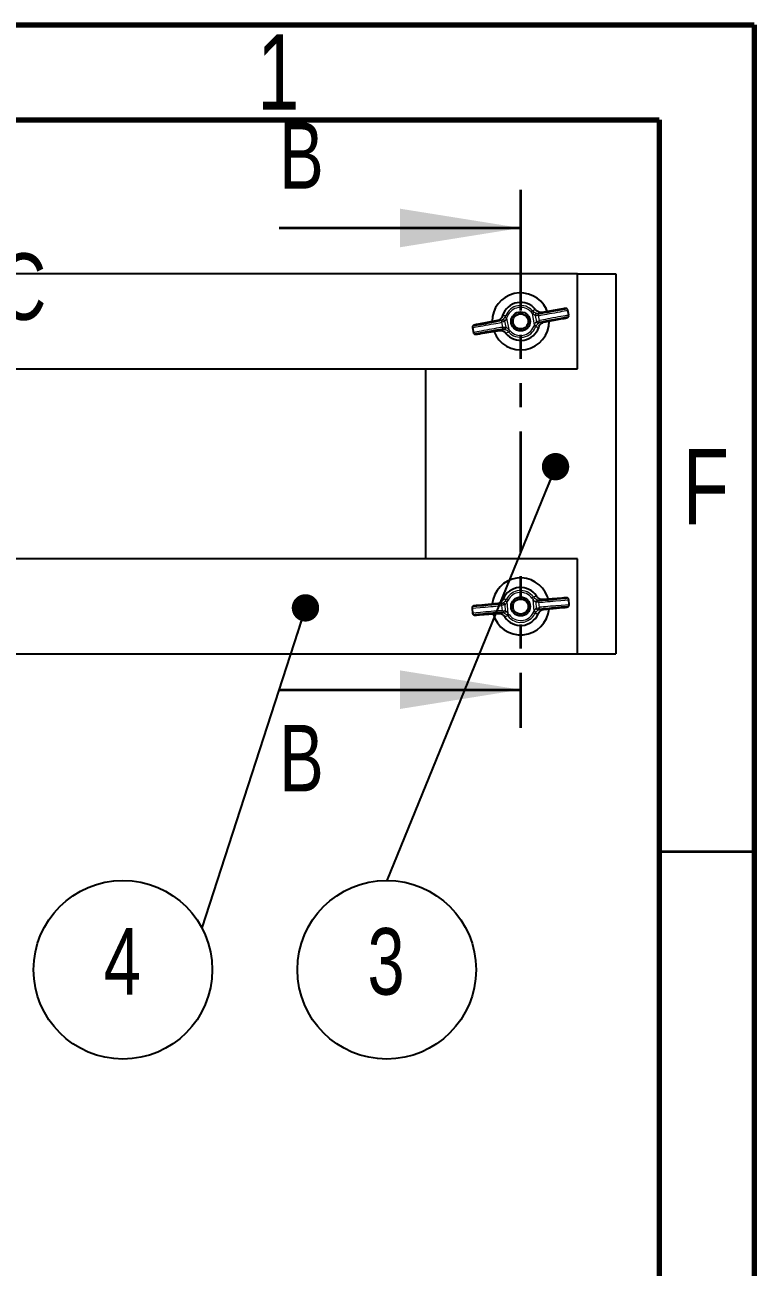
# Model space of a CAD drawing. Header units: millimetres. Extents: x 150 to 2050, y 50 to 2920.
# Drawn here: x 1666 to 2050, y 2266 to 2920 of the extents above; entities that cross this region are included whole.
import ezdxf

# ---------------------------------------------------------------- set-up
doc = ezdxf.new("R2010")
doc.units = ezdxf.units.MM
doc.linetypes.add('PHANTOM', pattern=[12.7, 6.35, -1.27, 1.27, -1.27, 1.27, -1.27])
doc.layers.add('FORMAT', color=7, linetype='Continuous')
doc.styles.add('SLDTEXTSTYLE0', font='TXT', dxfattribs={"width": 0.75})
doc.dimstyles.new('SLDDIMSTYLE0', dxfattribs={"dimtxt": 0.18, "dimasz": 14.4, "dimexe": 0, "dimexo": 0.0625, "dimgap": 0, "dimtad": 0, "dimtih": 1, "dimtoh": 1, "dimdec": 0, "dimrnd": 1e-09, "dimzin": 0, "dimdsep": 46, "dimtxsty": 'Standard', "dimblk1": 'DOT', "dimblk2": 'DOT', "dimsah": 1, "dimcen": 0.09, "dimadec": 0, "dimazin": 0, "dimtfac": 14.4, "dimtdec": 0, "dimtofl": 0, "dimtmove": 0, "dimatfit": 3, "dimldrblk": 'DOT', "dimfxl": 1, "dimfrac": 2, "dimtolj": 1, "dimtzin": 0, "dimarcsym": 0})

# ---------------------------------------------------------------- blocks, each defined once
blk = doc.blocks.new('SW_NOTE_0')
at = {"layer": 'FORMAT', "color": 0, "ltscale": 10}
blk.add_circle((0, -47), 47, dxfattribs=at)
at = {"layer": 'FORMAT', "color": 0, "ltscale": 10, "insert": (-0.35, -25.09), "char_height": 35, "attachment_point": 2, "style": 'SLDTEXTSTYLE0'}
blk.add_mtext('3', dxfattribs=at)
blk = doc.blocks.new('_Dot')
at = {"color": 0, "linetype": 'ByBlock', "lineweight": -2}
blk.add_line((-0.5, 0), (-1, 0), dxfattribs=at)
at = {"color": 0, "linetype": 'ByBlock', "const_width": 0.5}
blk.add_lwpolyline([(-0.25, 0, 1), (0.25, 0, 1)], format="xyb", close=True, dxfattribs=at)
blk = doc.blocks.new('SW_NOTE_0_1')
at = {"layer": 'FORMAT', "color": 0, "ltscale": 10}
blk.add_circle((-41.5, -22.05), 47, dxfattribs=at)
at = {"layer": 'FORMAT', "color": 0, "ltscale": 10, "insert": (-41.86, -0.14), "char_height": 35, "attachment_point": 2, "style": 'SLDTEXTSTYLE0'}
blk.add_mtext('4', dxfattribs=at)

msp = doc.modelspace()

# ---------------------------------------------------------------- linework, layer by layer
at = {"color": 7, "linetype": 'Continuous', "lineweight": 70, "ltscale": 10}
for p, q in [((150, 2920), (2050, 2920)), ((2050, 2920), (2050, 50)), ((200, 2870), (2000, 2870)), ((2000, 2870), (2000, 100))]:
    msp.add_line(p, q, dxfattribs=at)
at = {"color": 7, "linetype": 'PHANTOM', "lineweight": 35, "ltscale": 10}
msp.add_line((1927.14, 2833.12), (1927.14, 2550.19), dxfattribs=at)
at = {"color": 7, "linetype": 'Continuous', "lineweight": 35, "ltscale": 10}
for p, q in [((1800.14, 2813.12), (1927.14, 2813.12)), ((1800.14, 2570.19), (1927.14, 2570.19)), ((2000, 2485), (2050, 2485))]:
    msp.add_line(p, q, dxfattribs=at)
at = {"color": 7, "linetype": 'Continuous', "lineweight": 25, "ltscale": 10}
for p, q in [((1957.14, 2788.97), (1632.1, 2788.97)), ((1957.14, 2738.97), (1957.14, 2788.97)), ((1957.14, 2788.97), (1977.14, 2788.97)), ((1977.14, 2788.97), (1977.14, 2588.97)), ((1917.65, 2767.12), (1917.65, 2767.12)), ((1934.91, 2770.27), (1934.91, 2770.27)), ((1948.33, 2770.37), (1938.32, 2768.7)), ((1939.27, 2763.49), (1949.23, 2765.46)), ((1941.2, 2769.18), (1940.66, 2770.46)), ((1948.32, 2770.37), (1948.33, 2770.37)), ((1949.23, 2765.46), (1949.22, 2765.46)), ((1952.47, 2767.16), (1951.97, 2769.92)), ((1901.8, 2760.78), (1902.3, 2758.02)), ((1915.01, 2764.45), (1905.04, 2762.48)), ((1905.06, 2762.48), (1905.04, 2762.48)), ((1905.94, 2757.57), (1915.95, 2759.24)), ((1915.02, 2764.45), (1915.01, 2764.45)), ((1936.63, 2760.82), (1936.63, 2760.82)), ((1939.27, 2763.49), (1939.25, 2763.49)), ((1905.94, 2757.57), (1905.95, 2757.57)), ((1919.37, 2757.67), (1919.37, 2757.67)), ((1609.86, 2738.97), (1957.14, 2738.97)), ((1877.14, 2738.97), (1877.14, 2638.97)), ((1957.14, 2638.97), (457.14, 2638.97)), ((1957.14, 2588.97), (1957.14, 2638.97)), ((1915.1, 2615.58), (1905, 2614.55)), ((1915.12, 2615.58), (1915.1, 2615.58)), ((1917.98, 2617.99), (1917.98, 2617.99)), ((1935.46, 2619.51), (1935.46, 2619.51)), ((1948.84, 2618.37), (1938.71, 2617.63)), ((1941.63, 2617.85), (1941.2, 2619.17)), ((1948.82, 2618.37), (1948.84, 2618.37)), ((1952.66, 2614.79), (1952.42, 2617.58)), ((1901.61, 2613.15), (1901.85, 2610.36)), ((1905.01, 2614.55), (1905, 2614.55)), ((1905.43, 2609.57), (1915.56, 2610.31)), ((1905.43, 2609.57), (1905.45, 2609.57)), ((1918.81, 2608.42), (1918.81, 2608.42)), ((1936.29, 2609.95), (1936.29, 2609.95)), ((1939.17, 2612.36), (1939.15, 2612.36)), ((1939.17, 2612.36), (1949.27, 2613.39)), ((1949.27, 2613.39), (1949.26, 2613.39)), ((457.14, 2588.97), (1957.14, 2588.97)), ((1957.14, 2588.97), (1977.14, 2588.97))]:
    msp.add_line(p, q, dxfattribs=at)
at = {"color": 8, "linetype": 'Continuous', "lineweight": 18, "ltscale": 10}
for p, q in [((1918.94, 2766.26), (1919.34, 2767.03)), ((1918.94, 2766.26), (1919.76, 2765.71)), ((1919.34, 2767.03), (1920.26, 2766.67)), ((1920.26, 2766.67), (1919.76, 2765.71)), ((1919.76, 2765.71), (1920.85, 2759.74)), ((1933.35, 2769.59), (1932.61, 2768.92)), ((1933.42, 2768.2), (1932.61, 2768.92)), ((1933.35, 2769.59), (1934, 2769.01)), ((1934, 2769.01), (1933.42, 2768.2)), ((1934.51, 2762.23), (1933.42, 2768.2)), ((1934.82, 2767.03), (1935.4, 2763.81)), ((1935.62, 2766.97), (1934.82, 2767.03)), ((1936.51, 2767.07), (1935.62, 2766.97)), ((1938.3, 2768.69), (1936.39, 2768.13)), ((1936.39, 2768.13), (1937.28, 2768.23)), ((1937, 2764.37), (1936.51, 2767.07)), ((1948.32, 2770.37), (1938.3, 2768.69)), ((1938.3, 2768.69), (1938.32, 2768.7)), ((1939.25, 2763.49), (1949.22, 2765.46)), ((1915.02, 2764.45), (1905.06, 2762.48)), ((1905.95, 2757.57), (1915.97, 2759.25)), ((1917.01, 2764.59), (1915.02, 2764.45)), ((1915.95, 2759.24), (1915.97, 2759.25)), ((1915.97, 2759.25), (1917.88, 2759.81)), ((1916.14, 2764.38), (1917.01, 2764.59)), ((1917.88, 2759.81), (1916.99, 2759.71)), ((1918.14, 2763.78), (1917.27, 2763.57)), ((1917.76, 2760.87), (1917.27, 2763.57)), ((1917.76, 2760.87), (1918.65, 2760.97)), ((1918.87, 2764.12), (1918.14, 2763.78)), ((1918.65, 2760.97), (1919.46, 2760.91)), ((1919.46, 2760.91), (1918.87, 2764.12)), ((1920.85, 2759.74), (1920.27, 2758.93)), ((1920.92, 2758.35), (1920.27, 2758.93)), ((1920.85, 2759.74), (1921.66, 2759.02)), ((1921.66, 2759.02), (1920.92, 2758.35)), ((1934.01, 2761.27), (1934.51, 2762.23)), ((1934.01, 2761.27), (1934.93, 2760.91)), ((1934.51, 2762.23), (1935.34, 2761.68)), ((1935.34, 2761.68), (1934.93, 2760.91)), ((1935.4, 2763.81), (1936.14, 2764.16)), ((1936.14, 2764.16), (1937, 2764.37)), ((1938.13, 2763.56), (1937.27, 2763.35)), ((1937.27, 2763.35), (1939.25, 2763.49)), ((1915.12, 2615.58), (1905.01, 2614.55)), ((1917.11, 2615.53), (1915.12, 2615.58)), ((1916.23, 2615.4), (1917.11, 2615.53)), ((1918.16, 2614.62), (1917.28, 2614.49)), ((1918.92, 2614.89), (1918.16, 2614.62)), ((1919.2, 2611.64), (1918.92, 2614.89)), ((1919.18, 2617.02), (1919.66, 2617.75)), ((1919.18, 2617.02), (1919.95, 2616.39)), ((1919.66, 2617.75), (1920.54, 2617.3)), ((1920.54, 2617.3), (1919.95, 2616.39)), ((1919.95, 2616.39), (1920.48, 2610.34)), ((1933.84, 2618.98), (1933.05, 2618.39)), ((1933.79, 2617.6), (1933.05, 2618.39)), ((1934.44, 2618.35), (1933.79, 2617.6)), ((1934.32, 2611.55), (1933.79, 2617.6)), ((1933.84, 2618.98), (1934.44, 2618.35)), ((1935.07, 2616.3), (1935.35, 2613.04)), ((1935.87, 2616.16), (1935.07, 2616.3)), ((1936.76, 2616.18), (1935.87, 2616.16)), ((1938.69, 2617.63), (1936.74, 2617.24)), ((1936.74, 2617.24), (1937.63, 2617.26)), ((1936.99, 2613.45), (1936.76, 2616.18)), ((1948.82, 2618.37), (1938.69, 2617.63)), ((1938.69, 2617.63), (1938.71, 2617.63)), ((1905.45, 2609.57), (1915.58, 2610.31)), ((1915.56, 2610.31), (1915.58, 2610.31)), ((1915.58, 2610.31), (1917.53, 2610.69)), ((1917.53, 2610.69), (1916.64, 2610.67)), ((1917.52, 2611.75), (1917.28, 2614.49)), ((1917.52, 2611.75), (1918.41, 2611.77)), ((1918.41, 2611.77), (1919.2, 2611.64)), ((1920.48, 2610.34), (1919.83, 2609.59)), ((1920.43, 2608.96), (1919.83, 2609.59)), ((1921.22, 2609.55), (1920.43, 2608.96)), ((1920.48, 2610.34), (1921.22, 2609.55)), ((1933.73, 2610.64), (1934.32, 2611.55)), ((1933.73, 2610.64), (1934.61, 2610.19)), ((1934.32, 2611.55), (1935.09, 2610.92)), ((1935.09, 2610.92), (1934.61, 2610.19)), ((1935.35, 2613.04), (1936.11, 2613.32)), ((1936.11, 2613.32), (1936.99, 2613.45)), ((1938.04, 2612.54), (1937.16, 2612.41)), ((1937.16, 2612.41), (1939.15, 2612.36)), ((1939.15, 2612.36), (1949.26, 2613.39))]:
    msp.add_line(p, q, dxfattribs=at)
at = {"color": 7, "linetype": 'Continuous', "lineweight": 25, "ltscale": 100}
for centre, radius in [((1927.14, 2763.97), 5), ((1927.14, 2763.97), 4), ((1927.14, 2613.97), 5), ((1927.14, 2613.97), 4)]:
    msp.add_circle(centre, radius, dxfattribs=at)
for centre, radius, start, end in [((1927.14, 2763.97), 15, 25.64707, 180.34172), ((1927.14, 2763.97), 10, 39.02151, 161.64237), ((1927.14, 2763.97), 15, 200.32216, 0.34172), ((1927.14, 2763.97), 10, 219.02151, 341.64237), ((1927.14, 2613.97), 15, 20.29864, 174.99329), ((1927.14, 2613.97), 10, 33.67308, 156.29393), ((1927.14, 2613.97), 15, 194.97372, 354.99329), ((1927.14, 2613.97), 10, 213.67308, 336.29393)]:
    msp.add_arc(centre, radius, start, end, dxfattribs=at)
at = {"color": 8, "linetype": 'Continuous', "lineweight": 18, "ltscale": 100}
for centre, radius, start, end in [((1927.14, 2763.97), 8.37, 42.11612, 158.54776), ((1927.14, 2763.97), 7.39, 42.11612, 158.54776), ((1935.81, 2767.2), 1.01, 88.64309, 189.34419), ((1936.59, 2767.16), 0.988, 101.65567, 191.0117), ((1937.48, 2767.26), 0.988, 101.65567, 191.0117), ((1916.3, 2763.4), 0.988, 9.65218, 99.0082), ((1916.79, 2760.68), 0.988, 281.65567, 11.0117), ((1917.16, 2763.62), 0.988, 9.65218, 99.0082), ((1917.88, 2763.93), 1.01, 11.31969, 112.02079), ((1917.68, 2760.78), 0.988, 281.65567, 11.0117), ((1918.46, 2760.74), 1.01, 268.64309, 9.34419), ((1927.14, 2763.97), 8.37, 222.11612, 338.54776), ((1927.14, 2763.97), 7.39, 222.11612, 338.54776), ((1936.39, 2764.01), 1.01, 191.31969, 292.02079), ((1937.11, 2764.32), 0.988, 189.65218, 279.0082), ((1937.97, 2764.54), 0.988, 189.65218, 279.0082), ((1927.14, 2613.97), 8.37, 36.76768, 153.19933), ((1927.14, 2613.97), 7.39, 36.76768, 153.19933), ((1916.29, 2614.41), 0.988, 4.30374, 93.65977), ((1917.17, 2614.55), 0.988, 4.30374, 93.65977), ((1917.92, 2614.79), 1.01, 5.97126, 106.67236), ((1936.07, 2616.37), 1.01, 83.29465, 183.99576), ((1936.85, 2616.26), 0.988, 96.30724, 185.66327), ((1937.74, 2616.28), 0.988, 96.30724, 185.66327), ((1916.53, 2611.66), 0.988, 276.30724, 5.66327), ((1917.42, 2611.68), 0.988, 276.30724, 5.66327), ((1918.2, 2611.57), 1.01, 263.29465, 3.99576), ((1927.14, 2613.97), 8.37, 216.76768, 333.19933), ((1927.14, 2613.97), 7.39, 216.76768, 333.19933), ((1936.35, 2613.15), 1.01, 185.97126, 286.67236), ((1937.1, 2613.39), 0.988, 184.30374, 273.65977), ((1937.98, 2613.53), 0.988, 184.30374, 273.65977)]:
    msp.add_arc(centre, radius, start, end, dxfattribs=at)
for centre, major_axis, start_param, end_param in [((1944.1, 2768.49), (7.87, 1.43), 3.405099, 6.283605), ((1944.6, 2765.73), (7.87, 1.43), 6.282496, 9.161272), ((1909.67, 2762.21), (7.87, 1.43), 3.141593, 6.019679), ((1910.17, 2759.45), (7.87, 1.43), 0.263506, 3.142013), ((1944.45, 2616.89), (7.97, 0.69), 3.405099, 6.283605), ((1944.69, 2614.09), (7.97, 0.69), 6.282496, 9.161272), ((1909.58, 2613.85), (7.97, 0.69), 3.141593, 6.019679), ((1909.82, 2611.05), (7.97, 0.69), 0.263506, 3.142013)]:
    msp.add_ellipse(centre, major_axis=major_axis, ratio=0.015273, start_param=start_param, end_param=end_param, dxfattribs=at)
at = {"color": 7, "linetype": 'Continuous', "lineweight": 25, "ltscale": 100}
for centre, major_axis, start_param, end_param in [((1943.92, 2769.47), (6.89, 1.26), 3.405099, 7.158026), ((1944.78, 2764.74), (6.89, 1.26), 5.408345, 9.161272), ((1909.49, 2763.19), (6.89, 1.26), 2.266752, 6.019679), ((1910.35, 2758.47), (6.89, 1.26), 0.263506, 4.016433), ((1909.49, 2614.84), (6.97, 0.61), 2.266752, 6.019679), ((1944.36, 2617.88), (6.97, 0.61), 3.405099, 7.158026), ((1909.91, 2610.06), (6.97, 0.61), 0.263506, 4.016433), ((1944.78, 2613.1), (6.97, 0.61), 5.408345, 9.161272)]:
    msp.add_ellipse(centre, major_axis=major_axis, ratio=0.017455, start_param=start_param, end_param=end_param, dxfattribs=at)
at = {"color": 7, "linetype": 'Continuous', "lineweight": 25, "ltscale": 10}
for points, knots in [([(1917.64, 2767.11), (1917.5, 2766.72), (1917.18, 2765.83), (1916.25, 2764.86), (1915.44, 2764.59), (1915.02, 2764.45)], [0, 0, 0, 0, 0.279193, 0.628993, 1, 1, 1, 1]), ([(1917.65, 2767.12), (1917.65, 2767.12), (1917.64, 2767.12), (1917.64, 2767.11), (1917.64, 2767.11)], [0, 0, 0, 0, 0.054274, 1, 1, 1, 1]), ([(1934.91, 2770.26), (1934.91, 2770.26), (1934.91, 2770.26), (1934.91, 2770.27), (1934.91, 2770.27)], [0, 0, 0, 0, 0.9457257, 1, 1, 1, 1]), ([(1938.3, 2768.69), (1937.83, 2768.68), (1936.87, 2768.66), (1935.67, 2769.33), (1935.1, 2770.03), (1934.91, 2770.26)], [0, 0, 0, 0, 0.401184, 0.804193, 1, 1, 1, 1]), ([(1951.96, 2769.93), (1951.93, 2770.04), (1951.88, 2770.25), (1951.68, 2770.48), (1951.47, 2770.63), (1951.28, 2770.71), (1951.13, 2770.74), (1951.02, 2770.75), (1950.92, 2770.75), (1950.77, 2770.74), (1950.52, 2770.71), (1949.96, 2770.63), (1949.19, 2770.51), (1948.57, 2770.41), (1948.33, 2770.37)], [0, 0, 0, 0, 0.0479818, 0.0904697, 0.1260771, 0.156601, 0.1818602, 0.2049711, 0.2356815, 0.2976439, 0.4468718, 0.6493737, 0.8634626, 1, 1, 1, 1]), ([(1949.23, 2765.46), (1949.42, 2765.5), (1949.98, 2765.61), (1950.73, 2765.76), (1951.4, 2765.91), (1951.65, 2765.98), (1951.86, 2766.04), (1952.03, 2766.13), (1952.21, 2766.27), (1952.38, 2766.5), (1952.5, 2766.81), (1952.48, 2767.04), (1952.47, 2767.15)], [0, 0, 0, 0, 0.108971, 0.317864, 0.528103, 0.74373, 0.803229, 0.830578, 0.863098, 0.905376, 0.95307, 1, 1, 1, 1]), ([(1905.04, 2762.48), (1904.85, 2762.44), (1904.3, 2762.33), (1903.54, 2762.18), (1902.87, 2762.03), (1902.62, 2761.96), (1902.41, 2761.89), (1902.24, 2761.8), (1902.06, 2761.67), (1901.89, 2761.44), (1901.77, 2761.13), (1901.79, 2760.9), (1901.8, 2760.79)], [0, 0, 0, 0, 0.108971, 0.317864, 0.528103, 0.74373, 0.803229, 0.830578, 0.863098, 0.905376, 0.95307, 1, 1, 1, 1]), ([(1915.97, 2759.25), (1916.45, 2759.26), (1917.4, 2759.28), (1918.61, 2758.61), (1919.18, 2757.91), (1919.36, 2757.68)], [0, 0, 0, 0, 0.401184, 0.804193, 1, 1, 1, 1]), ([(1936.63, 2760.83), (1936.77, 2761.22), (1937.1, 2762.11), (1938.02, 2763.08), (1938.83, 2763.35), (1939.25, 2763.49)], [0, 0, 0, 0, 0.279193, 0.628993, 1, 1, 1, 1]), ([(1936.63, 2760.82), (1936.63, 2760.82), (1936.63, 2760.82), (1936.63, 2760.83), (1936.63, 2760.83)], [0, 0, 0, 0, 0.054274, 1, 1, 1, 1]), ([(1902.31, 2758.01), (1902.34, 2757.9), (1902.4, 2757.69), (1902.59, 2757.46), (1902.8, 2757.31), (1902.99, 2757.23), (1903.14, 2757.2), (1903.25, 2757.19), (1903.36, 2757.19), (1903.5, 2757.2), (1903.76, 2757.23), (1904.32, 2757.3), (1905.09, 2757.43), (1905.7, 2757.53), (1905.94, 2757.57)], [0, 0, 0, 0, 0.0479818, 0.0904697, 0.1260771, 0.156601, 0.1818602, 0.2049711, 0.2356815, 0.2976439, 0.4468718, 0.6493737, 0.8634626, 1, 1, 1, 1]), ([(1919.36, 2757.68), (1919.36, 2757.68), (1919.37, 2757.68), (1919.37, 2757.67), (1919.37, 2757.67)], [0, 0, 0, 0, 0.945726, 1, 1, 1, 1]), ([(1917.98, 2617.98), (1917.8, 2617.6), (1917.39, 2616.75), (1916.38, 2615.87), (1915.55, 2615.68), (1915.12, 2615.58)], [0, 0, 0, 0, 0.279193, 0.628993, 1, 1, 1, 1]), ([(1917.98, 2617.99), (1917.98, 2617.99), (1917.98, 2617.99), (1917.98, 2617.98), (1917.98, 2617.98)], [0, 0, 0, 0, 0.054274, 1, 1, 1, 1]), ([(1938.69, 2617.63), (1938.22, 2617.66), (1937.27, 2617.73), (1936.13, 2618.51), (1935.63, 2619.26), (1935.46, 2619.51)], [0, 0, 0, 0, 0.401184, 0.804193, 1, 1, 1, 1]), ([(1935.46, 2619.51), (1935.46, 2619.51), (1935.46, 2619.51), (1935.46, 2619.51), (1935.46, 2619.51)], [0, 0, 0, 0, 0.945726, 1, 1, 1, 1]), ([(1952.41, 2617.59), (1952.39, 2617.7), (1952.35, 2617.92), (1952.18, 2618.17), (1951.98, 2618.33), (1951.8, 2618.43), (1951.66, 2618.47), (1951.55, 2618.49), (1951.44, 2618.5), (1951.3, 2618.51), (1951.04, 2618.5), (1950.48, 2618.48), (1949.7, 2618.43), (1949.08, 2618.39), (1948.84, 2618.37)], [0, 0, 0, 0, 0.047982, 0.09047, 0.126077, 0.156601, 0.18186, 0.204971, 0.235682, 0.297644, 0.446872, 0.649374, 0.863463, 1, 1, 1, 1]), ([(1949.27, 2613.39), (1949.47, 2613.41), (1950.03, 2613.47), (1950.8, 2613.56), (1951.48, 2613.64), (1951.73, 2613.68), (1951.95, 2613.73), (1952.13, 2613.8), (1952.31, 2613.92), (1952.51, 2614.13), (1952.66, 2614.43), (1952.66, 2614.66), (1952.66, 2614.77)], [0, 0, 0, 0, 0.108971, 0.317864, 0.528103, 0.74373, 0.803229, 0.830578, 0.863098, 0.905376, 0.95307, 1, 1, 1, 1]), ([(1905, 2614.55), (1904.81, 2614.53), (1904.24, 2614.47), (1903.48, 2614.38), (1902.8, 2614.3), (1902.54, 2614.26), (1902.32, 2614.21), (1902.15, 2614.13), (1901.96, 2614.02), (1901.76, 2613.8), (1901.62, 2613.51), (1901.62, 2613.28), (1901.61, 2613.17)], [0, 0, 0, 0, 0.108971, 0.317864, 0.528103, 0.74373, 0.803229, 0.830578, 0.863098, 0.905376, 0.95307, 1, 1, 1, 1]), ([(1901.86, 2610.35), (1901.88, 2610.24), (1901.92, 2610.02), (1902.09, 2609.77), (1902.29, 2609.6), (1902.47, 2609.51), (1902.62, 2609.47), (1902.72, 2609.45), (1902.83, 2609.43), (1902.97, 2609.43), (1903.23, 2609.43), (1903.79, 2609.46), (1904.57, 2609.51), (1905.19, 2609.55), (1905.43, 2609.57)], [0, 0, 0, 0, 0.0479818, 0.0904697, 0.1260771, 0.156601, 0.1818602, 0.2049711, 0.2356815, 0.2976439, 0.4468718, 0.6493737, 0.8634626, 1, 1, 1, 1]), ([(1915.58, 2610.31), (1916.05, 2610.28), (1917.01, 2610.21), (1918.14, 2609.43), (1918.65, 2608.68), (1918.81, 2608.43)], [0, 0, 0, 0, 0.401184, 0.804193, 1, 1, 1, 1]), ([(1918.81, 2608.43), (1918.81, 2608.43), (1918.81, 2608.43), (1918.81, 2608.42), (1918.81, 2608.42)], [0, 0, 0, 0, 0.9457257, 1, 1, 1, 1]), ([(1936.29, 2609.96), (1936.47, 2610.34), (1936.88, 2611.19), (1937.89, 2612.06), (1938.73, 2612.26), (1939.15, 2612.36)], [0, 0, 0, 0, 0.279193, 0.628993, 1, 1, 1, 1]), ([(1936.29, 2609.95), (1936.29, 2609.95), (1936.29, 2609.95), (1936.29, 2609.95), (1936.29, 2609.96)], [0, 0, 0, 0, 0.054274, 1, 1, 1, 1])]:
    msp.add_open_spline(points, degree=3, knots=knots, dxfattribs=at)
at = {"color": 8, "linetype": 'Continuous', "lineweight": 18, "ltscale": 10}
for points, knots in [([(1917.51, 2764.86), (1917.56, 2764.9), (1917.67, 2764.98), (1918.04, 2765.25), (1918.45, 2765.64), (1918.75, 2766), (1918.9, 2766.21), (1918.94, 2766.26)], [0, 0, 0, 0, 0.250533, 0.502667, 0.720928, 0.927461, 1, 1, 1, 1]), ([(1917.64, 2767.11), (1918.04, 2767.1), (1918.61, 2767.07), (1919.18, 2767.04), (1919.34, 2767.03)], [0, 0, 0, 0, 0.7094083, 1, 1, 1, 1]), ([(1919.76, 2765.71), (1919.66, 2765.44), (1919.5, 2765.01), (1919.21, 2764.54), (1918.99, 2764.26), (1918.91, 2764.17), (1918.87, 2764.12)], [0, 0, 0, 0, 0.397548, 0.618956, 0.806457, 1, 1, 1, 1]), ([(1933.35, 2769.59), (1933.68, 2769.73), (1934.2, 2769.96), (1934.72, 2770.18), (1934.91, 2770.26)], [0, 0, 0, 0, 0.633346, 1, 1, 1, 1]), ([(1934.82, 2767.03), (1934.77, 2767.06), (1934.67, 2767.11), (1934.38, 2767.28), (1933.96, 2767.6), (1933.63, 2767.94), (1933.44, 2768.18), (1933.42, 2768.2)], [0, 0, 0, 0, 0.1750974, 0.3498959, 0.5840117, 0.956468, 1, 1, 1, 1]), ([(1934, 2769.01), (1934.2, 2768.88), (1934.55, 2768.65), (1935.09, 2768.42), (1935.49, 2768.29), (1935.73, 2768.23), (1935.8, 2768.21), (1935.83, 2768.2)], [0, 0, 0, 0, 0.248699, 0.457464, 0.666427, 0.875589, 1, 1, 1, 1]), ([(1935.83, 2768.2), (1935.96, 2768.17), (1936.16, 2768.11), (1936.34, 2768.12), (1936.39, 2768.13)], [0, 0, 0, 0, 0.685027, 1, 1, 1, 1]), ([(1917.01, 2764.59), (1917.12, 2764.63), (1917.3, 2764.7), (1917.46, 2764.82), (1917.51, 2764.86)], [0, 0, 0, 0, 0.685002, 1, 1, 1, 1]), ([(1918.44, 2759.74), (1918.31, 2759.77), (1918.12, 2759.83), (1917.94, 2759.82), (1917.88, 2759.81)], [0, 0, 0, 0, 0.685027, 1, 1, 1, 1]), ([(1920.27, 2758.93), (1920.08, 2759.05), (1919.72, 2759.29), (1919.19, 2759.51), (1918.78, 2759.65), (1918.54, 2759.71), (1918.47, 2759.73), (1918.44, 2759.74)], [0, 0, 0, 0, 0.248699, 0.457464, 0.666427, 0.875589, 1, 1, 1, 1]), ([(1919.46, 2760.91), (1919.5, 2760.88), (1919.6, 2760.83), (1919.89, 2760.66), (1920.31, 2760.34), (1920.64, 2760), (1920.83, 2759.76), (1920.85, 2759.74)], [0, 0, 0, 0, 0.175097, 0.349896, 0.584012, 0.956468, 1, 1, 1, 1]), ([(1934.51, 2762.23), (1934.61, 2762.5), (1934.77, 2762.93), (1935.06, 2763.4), (1935.28, 2763.68), (1935.36, 2763.77), (1935.4, 2763.81)], [0, 0, 0, 0, 0.397548, 0.618956, 0.806457, 1, 1, 1, 1]), ([(1936.63, 2760.83), (1936.23, 2760.84), (1935.66, 2760.86), (1935.1, 2760.9), (1934.93, 2760.91)], [0, 0, 0, 0, 0.709408, 1, 1, 1, 1]), ([(1936.77, 2763.08), (1936.71, 2763.04), (1936.6, 2762.96), (1936.23, 2762.69), (1935.82, 2762.3), (1935.52, 2761.94), (1935.38, 2761.73), (1935.34, 2761.68)], [0, 0, 0, 0, 0.250533, 0.502667, 0.720928, 0.927461, 1, 1, 1, 1]), ([(1937.27, 2763.35), (1937.15, 2763.3), (1936.98, 2763.24), (1936.82, 2763.12), (1936.77, 2763.08)], [0, 0, 0, 0, 0.685002, 1, 1, 1, 1]), ([(1920.92, 2758.35), (1920.59, 2758.21), (1920.07, 2757.98), (1919.55, 2757.76), (1919.36, 2757.68)], [0, 0, 0, 0, 0.6333458, 1, 1, 1, 1]), ([(1917.11, 2615.53), (1917.23, 2615.56), (1917.41, 2615.61), (1917.58, 2615.72), (1917.63, 2615.75)], [0, 0, 0, 0, 0.685002, 1, 1, 1, 1]), ([(1917.63, 2615.75), (1917.69, 2615.79), (1917.81, 2615.86), (1918.2, 2616.1), (1918.65, 2616.45), (1918.97, 2616.77), (1919.14, 2616.97), (1919.18, 2617.02)], [0, 0, 0, 0, 0.2505328, 0.5026667, 0.7209284, 0.9274614, 1, 1, 1, 1]), ([(1917.98, 2617.98), (1918.38, 2617.93), (1918.94, 2617.86), (1919.5, 2617.77), (1919.66, 2617.75)], [0, 0, 0, 0, 0.709408, 1, 1, 1, 1]), ([(1919.95, 2616.39), (1919.83, 2616.13), (1919.63, 2615.72), (1919.3, 2615.28), (1919.05, 2615.02), (1918.97, 2614.94), (1918.92, 2614.89)], [0, 0, 0, 0, 0.397548, 0.618956, 0.806457, 1, 1, 1, 1]), ([(1935.07, 2616.3), (1935.02, 2616.33), (1934.93, 2616.39), (1934.66, 2616.59), (1934.27, 2616.94), (1933.97, 2617.32), (1933.81, 2617.57), (1933.79, 2617.6)], [0, 0, 0, 0, 0.175097, 0.349896, 0.584012, 0.956468, 1, 1, 1, 1]), ([(1933.84, 2618.98), (1934.19, 2619.1), (1934.73, 2619.28), (1935.26, 2619.44), (1935.46, 2619.51)], [0, 0, 0, 0, 0.633346, 1, 1, 1, 1]), ([(1934.44, 2618.35), (1934.62, 2618.2), (1934.96, 2617.94), (1935.47, 2617.66), (1935.86, 2617.5), (1936.09, 2617.41), (1936.16, 2617.38), (1936.19, 2617.37)], [0, 0, 0, 0, 0.248699, 0.457464, 0.666427, 0.875589, 1, 1, 1, 1]), ([(1936.19, 2617.37), (1936.32, 2617.32), (1936.5, 2617.25), (1936.68, 2617.25), (1936.74, 2617.24)], [0, 0, 0, 0, 0.685027, 1, 1, 1, 1]), ([(1918.08, 2610.57), (1917.96, 2610.61), (1917.77, 2610.68), (1917.59, 2610.69), (1917.53, 2610.69)], [0, 0, 0, 0, 0.685027, 1, 1, 1, 1]), ([(1919.83, 2609.59), (1919.65, 2609.73), (1919.31, 2610), (1918.81, 2610.27), (1918.41, 2610.44), (1918.18, 2610.53), (1918.11, 2610.56), (1918.08, 2610.57)], [0, 0, 0, 0, 0.248699, 0.457464, 0.666427, 0.875589, 1, 1, 1, 1]), ([(1920.43, 2608.96), (1920.09, 2608.84), (1919.55, 2608.66), (1919.01, 2608.49), (1918.81, 2608.43)], [0, 0, 0, 0, 0.633346, 1, 1, 1, 1]), ([(1919.2, 2611.64), (1919.25, 2611.61), (1919.34, 2611.55), (1919.61, 2611.35), (1920, 2610.99), (1920.3, 2610.62), (1920.46, 2610.37), (1920.48, 2610.34)], [0, 0, 0, 0, 0.175097, 0.349896, 0.584012, 0.956468, 1, 1, 1, 1]), ([(1934.32, 2611.55), (1934.44, 2611.81), (1934.64, 2612.22), (1934.97, 2612.66), (1935.22, 2612.92), (1935.31, 2613), (1935.35, 2613.04)], [0, 0, 0, 0, 0.397548, 0.618956, 0.806457, 1, 1, 1, 1]), ([(1936.29, 2609.96), (1935.9, 2610.01), (1935.34, 2610.08), (1934.77, 2610.17), (1934.61, 2610.19)], [0, 0, 0, 0, 0.709408, 1, 1, 1, 1]), ([(1936.64, 2612.19), (1936.58, 2612.15), (1936.47, 2612.08), (1936.07, 2611.84), (1935.63, 2611.49), (1935.3, 2611.17), (1935.13, 2610.97), (1935.09, 2610.92)], [0, 0, 0, 0, 0.250533, 0.502667, 0.720928, 0.927461, 1, 1, 1, 1]), ([(1937.16, 2612.41), (1937.04, 2612.37), (1936.87, 2612.33), (1936.7, 2612.22), (1936.64, 2612.19)], [0, 0, 0, 0, 0.685002, 1, 1, 1, 1])]:
    msp.add_open_spline(points, degree=3, knots=knots, dxfattribs=at)
at = {"color": 7, "linetype": 'Continuous', "lineweight": 35, "ltscale": 10}
for points in [[(1927.14, 2813.12), (1863.64, 2823.28), (1863.64, 2802.96)], [(1927.14, 2570.19), (1863.64, 2580.35), (1863.64, 2560.03)]]:
    msp.add_solid(points, dxfattribs=at)

# ---------------------------------------------------------------- block references
at = {"layer": 'FORMAT', "ltscale": 10}
for name, p in [('SW_NOTE_0_1', (1759.4, 2444.88)), ('SW_NOTE_0', (1856.68, 2469.83))]:
    msp.add_blockref(name, p, dxfattribs=at)

# ---------------------------------------------------------------- texts
at = {"color": 7, "linetype": 'Continuous', "lineweight": 0, "ltscale": 10, "char_height": 39.69, "attachment_point": 2, "style": 'SLDTEXTSTYLE0'}
for s, insert in [('1', (1799.6, 2915.02)), ('F', (2024.58, 2696.87))]:
    msp.add_mtext(s, dxfattribs=dict(at, insert=insert))
at = {"color": 7, "linetype": 'Continuous', "ltscale": 10, "char_height": 35, "attachment_point": 1, "style": 'SLDTEXTSTYLE0'}
for insert in [(1800.14, 2868.78), (1800.14, 2551.66)]:
    msp.add_mtext('B', dxfattribs=dict(at, insert=insert))
at = {"color": 7, "linetype": 'Continuous', "lineweight": 18, "ltscale": 10, "insert": (1652.17, 2799.78), "char_height": 35, "attachment_point": 1, "style": 'SLDTEXTSTYLE0'}
msp.add_mtext('C', dxfattribs=at)

# ---------------------------------------------------------------- leaders
at = {"layer": 'FORMAT', "ltscale": 10}
for points in [[(1945.5, 2687.53), (1856.68, 2469.83)], [(1813.93, 2613.23), (1759.4, 2444.88)]]:
    msp.add_leader(points, dimstyle='SLDDIMSTYLE0', dxfattribs=at)

doc.saveas('drawing.dxf')
